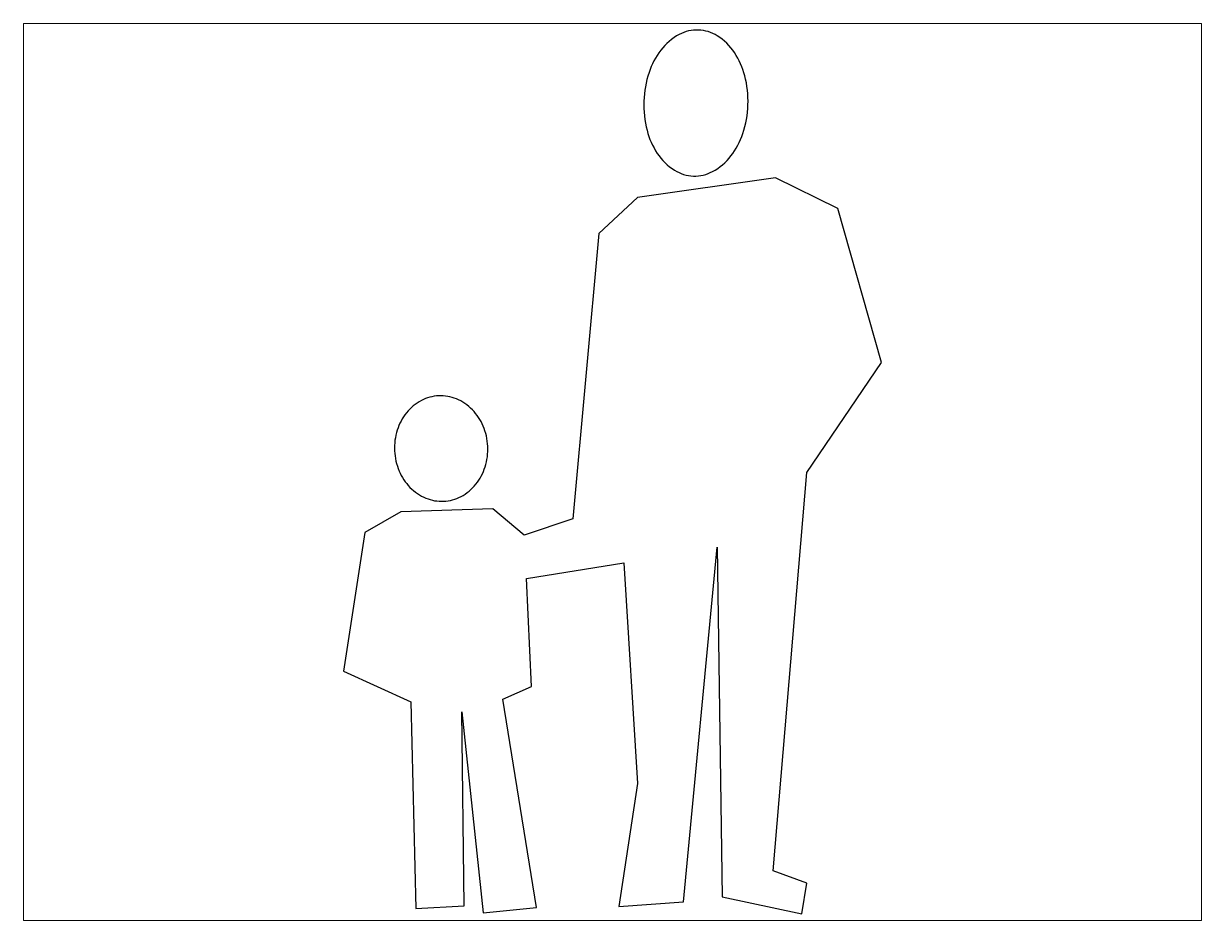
# Paper-space layout 'Layout1' of a CAD drawing. Header units: millimetres. Extents: x 1.05 to 9.45, y 0.8 to 7.2.
# The model-space entities are those that its viewports show. They can reach past a viewport. Long polylines and large blocks are cut down to what shows.
import ezdxf

# ---------------------------------------------------------------- set-up
doc = ezdxf.new("R2010")
doc.units = ezdxf.units.MM
doc.header["$MEASUREMENT"] = 0

# ---------------------------------------------------------------- blocks, each defined once
blk = doc.blocks.new('SYMBOL_Figure_12_2D')
at = {"color": 0, "linetype": 'ByBlock'}
for points in [[(32.4, 1889, 0.132344), (-9, 1879.4, 0.10668), (-49, 1845.4, 0.083245), (-74.6, 1797, 0.071912), (-85.8, 1734.7, 0.071912), (-78.9, 1671.8, 0.083245), (-56.6, 1621.8, 0.10668), (-19.1, 1585.2, 0.132344), (21.6, 1572.7, 0.132344), (63, 1582.4, 0.10668), (102.9, 1616.3, 0.083245), (128.5, 1664.7, 0.071912), (139.7, 1727, 0.071912), (132.8, 1790, 0.083245), (110.5, 1840, 0.10668), (73, 1876.6, 0.132344)], [(-530, 1096.5, 0.110036), (-567.6, 1086.3, 0.102548), (-599.8, 1059.7, 0.093474), (-619.8, 1022.3, 0.087935), (-625.6, 977.5, 0.087935), (-615.6, 933.6, 0.093474), (-592.2, 898.2, 0.102548), (-557.6, 874.8, 0.110036), (-519.3, 868.1, 0.110036), (-481.7, 878.3, 0.102548), (-449.5, 904.9, 0.093474), (-429.5, 942.4, 0.087935), (-423.7, 987.1, 0.087935), (-433.7, 1031, 0.093474), (-457.1, 1066.4, 0.102548), (-491.7, 1089.9, 0.110036)]]:
    blk.add_lwpolyline(points, format="xyb", close=True, dxfattribs=at)
blk.add_lwpolyline([(199.5, 1569), (-99.7, 1526), (-183.3, 1447.9), (-239.9, 829.8), (-345.1, 794.6), (-412.5, 851.3), (-612, 845.4), (-690.2, 800.5), (-736, 499.8), (-590.4, 433.4), (-579.6, -14.6), (-474.5, -8.8), (-479.9, 411.9), (-434, -23.5), (-318.1, -11.8), (-390.9, 439.3), (-328.9, 466.6), (-339.7, 700.9), (-129.4, 734.5), (-99.7, 256.9), (-140.2, -9.8), (0, 0), (72.8, 768.4), (83.6, 10.9), (256.1, -26.1), (266.9, 40.3), (194.1, 67.5), (266.9, 930.5), (428.7, 1168.7), (334.3, 1502.6)], close=True, dxfattribs=at)

msp = doc.modelspace()

# ---------------------------------------------------------------- block references
msp.add_blockref('SYMBOL_Figure_12_2D', (0, 0))

psp = doc.layouts.get("Layout1")

# ---------------------------------------------------------------- viewports
at = {"layer": '0'}
psp.add_viewport(center=(5.25, 4), size=(8.4, 6.4), view_center_point=(-153.6672, 931.463), view_height=1943.238301, dxfattribs=at)

doc.saveas('drawing.dxf')
